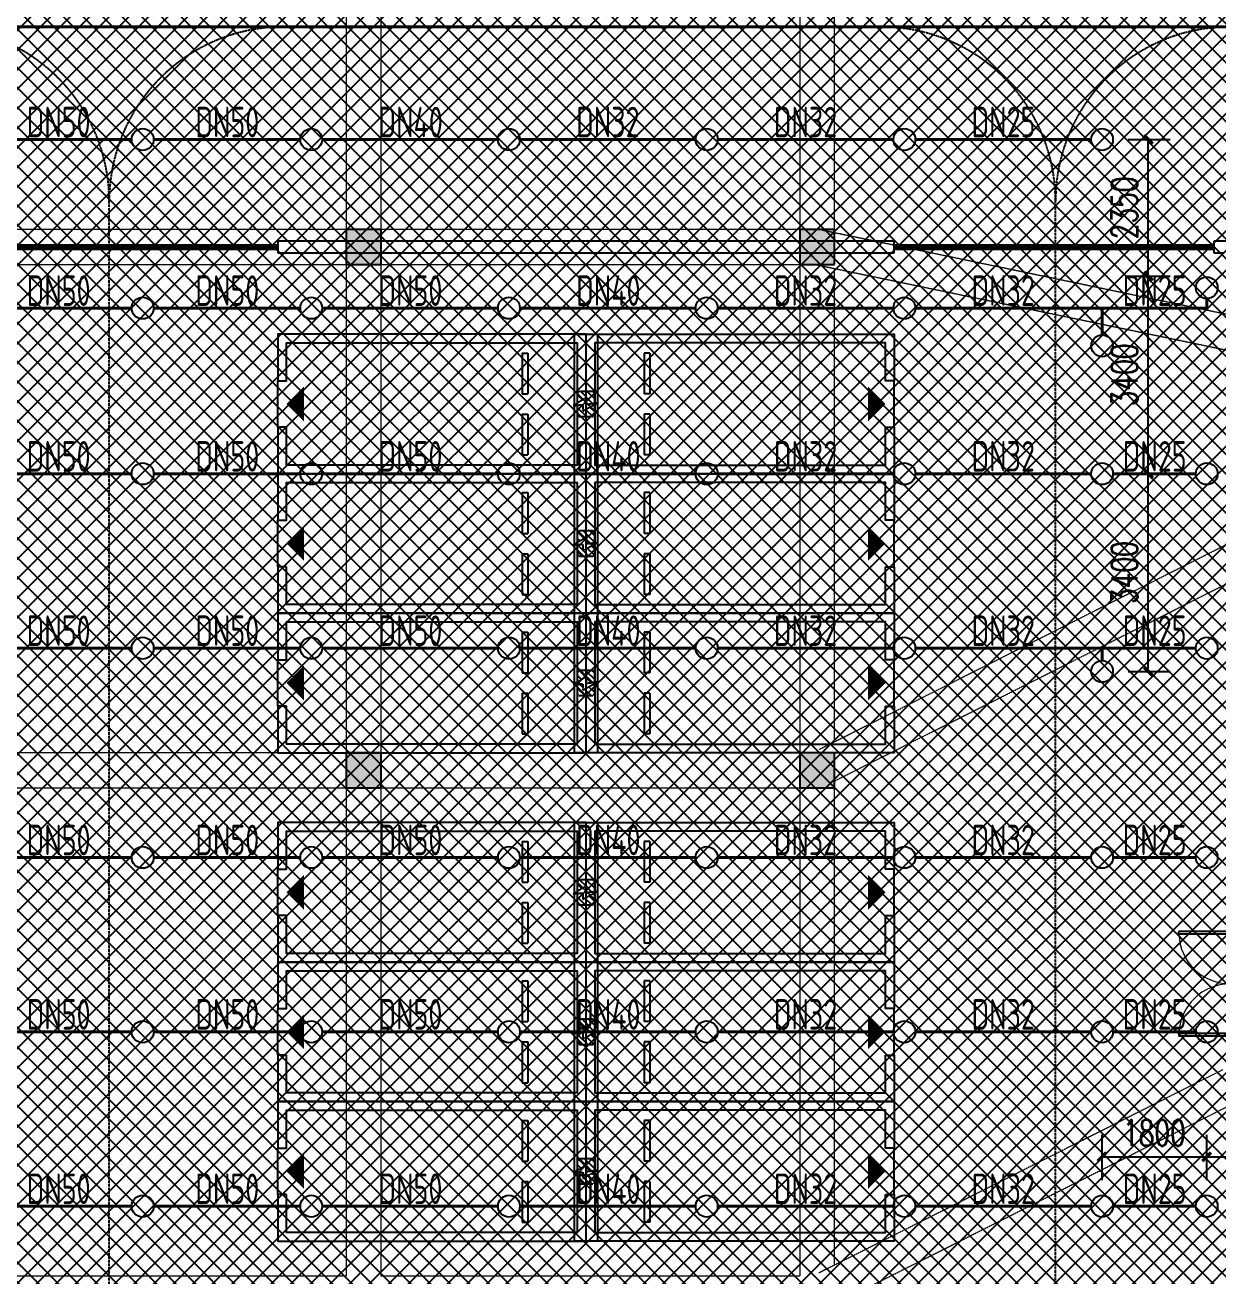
# Model space of a CAD drawing. Extents: x 6824721 to 16538177, y 2478193 to 6665639.
# Drawn here: x 8794641 to 8815158, y 2919001 to 2940521 of the extents above; entities that cross this region are included whole.
import ezdxf

# ---------------------------------------------------------------- set-up
doc = ezdxf.new("R2010")
doc.units = 0
doc.header["$LTSCALE"] = 10
doc.linetypes.add('__DASH', pattern=[0.35, 0.25, -0.1])
doc.linetypes.add('DASH', pattern=[0.35, 0.25, -0.1])
for name, color, linetype in [('0-wo', 8, 'Continuous'), ('00-停车位', 67, 'Continuous'), ('A-PUB_HATCH', 8, 'Continuous'), ('car', 252, 'Continuous'), ('PUB_HATCH', 8, 'Continuous'), ('S-梁-虚线', 4, 'DASH'), ('W-EQUIP_喷头', 7, 'Continuous'), ('W-PIPE-喷淋', 6, 'Continuous'), ('W-PIPE-喷淋中', 6, 'Continuous'), ('W-TEXT_喷淋', 7, 'Continuous'), ('W-TWT_DIM', 3, 'Continuous')]:
    doc.layers.add(name, color=color, linetype=linetype)
doc.layers.add('钢梁', color=141, linetype='Continuous', lineweight=18)
doc.styles.add('8B2_02', font='tssdeng.shx', dxfattribs={"width": 0.7, "bigfont": 'TSSDCHN.shx'})
doc.styles.add('_TCH_DIM_T3', font='SIMPLEX', dxfattribs={"width": 0.705882, "bigfont": 'GBCBIG'})
doc.dimstyles.new('_TWT_ARCH&&150', dxfattribs={"dimtxt": 446.25, "dimasz": 150, "dimexe": 375, "dimexo": 450, "dimgap": 189.375, "dimtad": 1, "dimdec": 0, "dimzin": 0, "dimdsep": 46, "dimtxsty": '_TCH_DIM_T3', "dimblk": 'ARCHTICK', "dimcen": 0.09, "dimclrt": 7, "dimazin": 2, "dimtfac": 1, "dimtdec": 0, "dimtix": 1, "dimtmove": 2, "dimatfit": 3, "dimfxl": 0, "dimtolj": 1, "dimtzin": 0, "dimarcsym": 0})

# ---------------------------------------------------------------- blocks, each defined once
blk = doc.blocks.new('车位2400x5300')
at = {"layer": '00-停车位', "color": 251}
for p, q in [((-875, -1000), (-175, -1000)), ((-875, -1100), (-875, -1000)), ((-175, -1100), (-175, -1000)), ((175, -1000), (875, -1000)), ((175, -1100), (175, -1000)), ((875, -1100), (875, -1000)), ((-875, -1100), (-175, -1100)), ((175, -1100), (875, -1100)), ((400, -5300), (-400, -5300))]:
    blk.add_line(p, q, dxfattribs=at)
blk.add_lwpolyline([(400, -5150), (400, -5300), (1200, -5300), (1200, 0), (-1200, 0), (-1200, -5300), (-400, -5300), (-400, -5150), (-1050, -5150), (-1050, -150), (1050, -150), (1050, -5150), (400, -5150)], dxfattribs=at)
blk.add_lwpolyline([(0, -5150, 0, 600, 0), (0, -4850, 600, 600, 0)], format="xyseb", dxfattribs=at)
blk = doc.blocks.new('A$C2EF10B80')
at = {"layer": 'A-PUB_HATCH'}
h = blk.add_hatch(dxfattribs=at)
h.set_pattern_fill('ANSI31', color=256, scale=50, angle=-16.4434)
h.set_pattern_definition([(45, (6188.46, 7099.97), (-56.1266, 56.1266), [])])
h.paths.add_polyline_path([(-983, -100, 0.414214), (-1033, -50), (-1184, -50), (-1091, -207), (-1210, -207), (-1204, -250), (-983, -250)])
h.paths.add_polyline_path([(-983, -250), (-1204, -250), (-1190, -350), (-1033, -350, 0.414213), (-983, -300)])
h.paths.add_polyline_path([(-1262, -250), (-1417, -250), (-1417, -300, 0.414215), (-1367, -350), (-1207, -350)])
h.paths.add_polyline_path([(-1221, -50), (-1367, -50, 0.414214), (-1417, -100), (-1417, -250), (-1262, -250), (-1320, -146), (-1212, -146)])
at = {"layer": 'car', "linetype": 'DASH', "ltscale": 0.5}
blk.add_line((-1367, -350), (-1033, -350), dxfattribs=at)
at = {"layer": 'car', "linetype": 'DASH'}
blk.add_lwpolyline([(-2400, 0), (0, 0), (0, -400), (-2400, -400)], close=True, dxfattribs=at)
at = {"layer": 'car', "linetype": 'DASH', "ltscale": 0.5}
blk.add_lwpolyline([(-1320, -146), (-1185, -390), (-1210, -207), (-1091, -207), (-1227, 23), (-1212, -146)], close=True, dxfattribs=at)
for points in [[(-1367, -50, 0.414214), (-1417, -100), (-1417, -300)], [(-1033, -350, 0.414214), (-983, -300), (-983, -100, 0.414214), (-1033, -50), (-1367, -50)]]:
    blk.add_lwpolyline(points, format="xyb", dxfattribs=at)
at = {"layer": 'car', "linetype": 'DASH'}
blk.add_arc((-1367, -300), 50, 180, 270, dxfattribs=at)
blk = doc.blocks.new('A$C77CA03F4')
at = {"rotation": 16.44344089606073}
for p in [(6792, 2422), (4490, 1742), (2189, 1063)]:
    blk.add_blockref('A$C2EF10B80', p, dxfattribs=at)
blk = doc.blocks.new('_FZH')
blk.add_lwpolyline([(-0.5, -0.5), (0.5, -0.5), (0.5, 0.5), (-0.5, 0.5)], close=True)
at = {"layer": 'PUB_HATCH'}
blk.add_solid([(-0.5, -0.5), (0.5, -0.5), (-0.5, 0.5), (0.5, 0.5)], dxfattribs=at)
blk = doc.blocks.new('$DorLib2D$00000213')
at = {"color": 0, "linetype": 'DASH', "const_width": 0.02}
blk.add_lwpolyline([(0.5, 0), (-0.5, 0)], dxfattribs=at)
blk = doc.blocks.new('$DorLib2D$00000002')
for p, q in [((-0.5, 0), (-0.5, 0.4875)), ((-0.475, 0.4875), (-0.5, 0.4875)), ((-0.475, 0), (-0.475, 0.4875)), ((0.475, 0), (0.475, 0.4875)), ((0.475, 0.4875), (0.5, 0.4875)), ((0.5, 0), (0.5, 0.4875)), ((-0.5, 0), (-0.475, 0)), ((0.5, 0), (0.475, 0))]:
    blk.add_line(p, q)
at = {"lineweight": 13}
for centre, start, end in [((-0.4875, 0), 0, 88.53072), ((0.4875, 0), 91.46928, 180)]:
    blk.add_arc(centre, 0.4875, start, end, dxfattribs=at)
blk = doc.blocks.new('LIANGMOBAN')
at = {"layer": 'S-梁-虚线', "color": 8, "lineweight": 18}
for p, q in [((1930691, 229878), (1930691, 223028)), ((1931291, 223028), (1931291, 229878)), ((1938491, 229878), (1938491, 223028)), ((1939091, 223028), (1939091, 229878)), ((1930691, 223028), (1923491, 223028)), ((1938491, 223028), (1931291, 223028)), ((1946272, 221478), (1938883, 223016)), ((1923491, 222428), (1930691, 222428)), ((1930691, 222428), (1930691, 214028)), ((1931291, 214028), (1931291, 222428)), ((1931291, 222428), (1938491, 222428)), ((1938491, 222428), (1938491, 214028)), ((1938760, 222428), (1945941, 220934)), ((1939091, 214215), (1939091, 222360)), ((1945791, 217588), (1938822, 214080)), ((1939091, 213544), (1946015, 217028)), ((1930691, 214028), (1923491, 214028)), ((1938491, 214028), (1931291, 214028)), ((1923491, 213428), (1930691, 213428)), ((1930691, 213428), (1930691, 205028)), ((1931291, 205028), (1931291, 213428)), ((1931291, 213428), (1938491, 213428)), ((1938491, 213428), (1938491, 205028)), ((1939091, 205215), (1939091, 213428)), ((1945766, 208575), (1938822, 205080)), ((1939091, 204544), (1945965, 208003)), ((1930691, 205028), (1923491, 205028)), ((1938491, 205028), (1931291, 205028))]:
    blk.add_line(p, q, dxfattribs=at)
blk = doc.blocks.new('_ArchTick')
at = {"color": 0, "linetype": 'ByBlock', "const_width": 0.4}
blk.add_lwpolyline([(-0.5, -0.5), (0.5, 0.5)], dxfattribs=at)
blk = doc.blocks.new('*D660')
at = {"layer": 'Defpoints', "color": 0, "transparency": 16777216}
for p in [(8814964, 2921052), (8813164, 2920201), (8814964, 2920201)]:
    blk.add_point(p, dxfattribs=at)
at = {"layer": 'W-TWT_DIM', "color": 0, "lineweight": -2, "transparency": 16777216}
for p, q in [((8813164, 2920651), (8813164, 2921427)), ((8814964, 2920651), (8814964, 2921427)), ((8813164, 2921052), (8814964, 2921052))]:
    blk.add_line(p, q, dxfattribs=at)
at = {"layer": 'W-TWT_DIM', "color": 0, "lineweight": -2, "transparency": 16777216, "xscale": 150, "yscale": 150, "zscale": 150, "rotation": 180}
blk.add_blockref('_ArchTick', (8813164, 2921052), dxfattribs=at)
at = {"layer": 'W-TWT_DIM', "color": 0, "lineweight": -2, "transparency": 16777216, "xscale": 150, "yscale": 150, "zscale": 150}
blk.add_blockref('_ArchTick', (8814964, 2921052), dxfattribs=at)
at = {"layer": 'W-TWT_DIM', "color": 7, "transparency": 16777216, "insert": (8814064, 2921464), "char_height": 446.2, "attachment_point": 5, "style": '_TCH_DIM_T3'}
blk.add_mtext('\\A1;1800', dxfattribs=at)
blk = doc.blocks.new('*D661')
at = {"layer": 'Defpoints', "color": 0, "transparency": 16777216}
for p in [(8815464, 2921052), (8814964, 2920201), (8815464, 2920201)]:
    blk.add_point(p, dxfattribs=at)
at = {"layer": 'W-TWT_DIM', "color": 0, "lineweight": -2, "transparency": 16777216}
for p, q in [((8814964, 2920651), (8814964, 2921427)), ((8815464, 2920651), (8815464, 2921427)), ((8814964, 2921052), (8815464, 2921052))]:
    blk.add_line(p, q, dxfattribs=at)
at = {"layer": 'W-TWT_DIM', "color": 0, "lineweight": -2, "transparency": 16777216, "xscale": 150, "yscale": 150, "zscale": 150, "rotation": 180}
blk.add_blockref('_ArchTick', (8814964, 2921052), dxfattribs=at)
at = {"layer": 'W-TWT_DIM', "color": 0, "lineweight": -2, "transparency": 16777216, "xscale": 150, "yscale": 150, "zscale": 150}
blk.add_blockref('_ArchTick', (8815464, 2921052), dxfattribs=at)
at = {"layer": 'W-TWT_DIM', "color": 7, "transparency": 16777216, "insert": (8816019, 2921464), "char_height": 446.2, "attachment_point": 5, "style": '_TCH_DIM_T3'}
blk.add_mtext('\\A1;500', dxfattribs=at)
blk = doc.blocks.new('*D739')
at = {"layer": 'Defpoints', "color": 0, "transparency": 16777216}
for p in [(8813164, 2932801), (8813960, 2932801), (8813164, 2929401)]:
    blk.add_point(p, dxfattribs=at)
at = {"layer": 'W-TWT_DIM', "color": 0, "lineweight": -2, "transparency": 16777216}
for p, q in [((8813614, 2932801), (8814335, 2932801)), ((8813960, 2929401), (8813960, 2932801)), ((8813614, 2929401), (8814335, 2929401))]:
    blk.add_line(p, q, dxfattribs=at)
at = {"layer": 'W-TWT_DIM', "color": 0, "lineweight": -2, "transparency": 16777216, "xscale": 150, "yscale": 150, "zscale": 150}
for p, rotation in [((8813960, 2932801), 90), ((8813960, 2929401), 270)]:
    blk.add_blockref('_ArchTick', p, dxfattribs=dict(at, rotation=rotation))
at = {"layer": 'W-TWT_DIM', "color": 7, "transparency": 16777216, "insert": (8813548, 2931101), "char_height": 446.2, "attachment_point": 5, "rotation": 90, "style": '_TCH_DIM_T3'}
blk.add_mtext('\\A1;3400', dxfattribs=at)
blk = doc.blocks.new('*D740')
at = {"layer": 'Defpoints', "color": 0, "transparency": 16777216}
for p in [(8813164, 2936201), (8813960, 2936201), (8813164, 2932801)]:
    blk.add_point(p, dxfattribs=at)
at = {"layer": 'W-TWT_DIM', "color": 0, "lineweight": -2, "transparency": 16777216}
for p, q in [((8813614, 2936201), (8814335, 2936201)), ((8813960, 2932801), (8813960, 2936201)), ((8813614, 2932801), (8814335, 2932801))]:
    blk.add_line(p, q, dxfattribs=at)
at = {"layer": 'W-TWT_DIM', "color": 0, "lineweight": -2, "transparency": 16777216, "xscale": 150, "yscale": 150, "zscale": 150}
for p, rotation in [((8813960, 2936201), 90), ((8813960, 2932801), 270)]:
    blk.add_blockref('_ArchTick', p, dxfattribs=dict(at, rotation=rotation))
at = {"layer": 'W-TWT_DIM', "color": 7, "transparency": 16777216, "insert": (8813548, 2934501), "char_height": 446.2, "attachment_point": 5, "rotation": 90, "style": '_TCH_DIM_T3'}
blk.add_mtext('\\A1;3400', dxfattribs=at)
blk = doc.blocks.new('*D741')
at = {"layer": 'Defpoints', "color": 0, "transparency": 16777216}
for p in [(8813164, 2938551), (8813960, 2938551), (8813164, 2936201)]:
    blk.add_point(p, dxfattribs=at)
at = {"layer": 'W-TWT_DIM', "color": 0, "lineweight": -2, "transparency": 16777216}
for p, q in [((8813614, 2938551), (8814335, 2938551)), ((8813960, 2936201), (8813960, 2938551)), ((8813614, 2936201), (8814335, 2936201))]:
    blk.add_line(p, q, dxfattribs=at)
at = {"layer": 'W-TWT_DIM', "color": 0, "lineweight": -2, "transparency": 16777216, "xscale": 150, "yscale": 150, "zscale": 150}
for p, rotation in [((8813960, 2938551), 90), ((8813960, 2936201), 270)]:
    blk.add_blockref('_ArchTick', p, dxfattribs=dict(at, rotation=rotation))
at = {"layer": 'W-TWT_DIM', "color": 7, "transparency": 16777216, "insert": (8813548, 2937376), "char_height": 446.2, "attachment_point": 5, "rotation": 90, "style": '_TCH_DIM_T3'}
blk.add_mtext('\\A1;2350', dxfattribs=at)
blk = doc.blocks.new('$TwtSys$00000125')
blk.add_circle((0, 0, 0), 1)

msp = doc.modelspace()

# ---------------------------------------------------------------- hatches: boundary and pattern name
h = msp.add_hatch()
h.set_pattern_fill('ANSI37', color=8, scale=150)
h.set_pattern_definition([(45, (8303016.86, 2710265.2), (-168.3798, 168.3798), []), (135, (8303016.86, 2710265.2), (-168.3798, -168.3798), [])])
h.paths.add_polyline_path([(8824414.1, 2949451.5), (8824414.1, 2935151.5), (8842714.1, 2935151.5), (8842714.1, 2879526.5), (8827964.1, 2879526.5), (8827964.1, 2881476.5), (8830839.1, 2881476.5), (8830939.1, 2886876.5), (8804334.6, 2886876.5), (8804142.3, 2820149.7), (8833564.1, 2820152.3), (8833564.1, 2817714.5), (8841204.8, 2810768), (8839163.9, 2808501.4), (8843102.6, 2804955), (8820829.2, 2780217.9), (8820829.2, 2770055.4), (8785124.6, 2730401.5), (8708264.1, 2730401.5), (8708264.1, 2736351.5), (8695014.1, 2750701.5), (8695014.1, 2775001.5), (8703014.1, 2775002.8), (8703014.1, 2949451.5), (8712039.3, 2949451.5)])
at = {"layer": 'W-PIPE-喷淋中'}
for points in [[(8814964.1, 2935651.5), (8814964.1, 2935625.2), (8814990.3, 2935625.2)], [(8814964.1, 2935651.5), (8814990.3, 2935651.5), (8814990.3, 2935625.2)]]:
    msp.add_hatch(color=256, dxfattribs=at).paths.add_polyline_path(points)

# ---------------------------------------------------------------- linework, layer by layer
at = {"layer": '0-wo', "color": 8}
for p, q in [((8809589.1, 2936801.5), (8798989.1, 2936801.5)), ((8798989.1, 2936801.5), (8798989.1, 2936601.5)), ((8809589.1, 2936601.5), (8809589.1, 2936801.5)), ((8815464.1, 2936801.5), (8815089.1, 2936801.5)), ((8815089.1, 2936801.5), (8815089.1, 2936601.5)), ((8798989.1, 2936601.5), (8809589.1, 2936601.5)), ((8815089.1, 2936601.5), (8815264.1, 2936601.5))]:
    msp.add_line(p, q, dxfattribs=at)
at = {"layer": '0-wo', "color": 8, "linetype": '__DASH', "ltscale": 1.5}
for points in [[(8880089.1, 2937489), (8880089.1, 2892651.5, 0.4142136), (8883089.1, 2889651.5), (8894639.1, 2889651.5, 0.4142136), (8897639.1, 2892651.5), (8897639.1, 2937489, 0.4142136), (8894639.1, 2940489), (8714789.1, 2940489, 0.4142136), (8711789.1, 2937489), (8711789.1, 2879751.5, 0.4142136), (8714789.1, 2876751.5), (8724989.1, 2876751.5)], [(8793089.1, 2940489, -0.4142136), (8796089.1, 2937489)], [(8799089.1, 2940489, 0.4142136), (8796089.1, 2937489)], [(8809363.6, 2940489, -0.4142136), (8812363.6, 2937489)], [(8815363.6, 2940489, 0.4142136), (8812363.6, 2937489)]]:
    msp.add_lwpolyline(points, format="xyb", dxfattribs=at)
for points in [[(8796089.1, 2756433.4), (8796089.1, 2937489)], [(8812363.6, 2918601.5), (8812363.6, 2937489)]]:
    msp.add_lwpolyline(points, dxfattribs=at)
at = {"layer": 'W-PIPE-喷淋', "ltscale": 1.5, "const_width": 52.5}
msp.add_lwpolyline([(8813164.1, 2935189), (8813164.1, 2935651.5)], dxfattribs=at)
at = {"layer": 'W-PIPE-喷淋中', "ltscale": 1.5, "const_width": 52.5}
for points in [[(8816564.1, 2940489), (8791323.9, 2940489)], [(8793951.6, 2938551.5), (8796476.6, 2938551.5)], [(8796851.6, 2938551.5), (8799376.6, 2938551.5)], [(8799751.6, 2938551.5), (8802776.6, 2938551.5)], [(8803151.6, 2938551.5), (8806176.6, 2938551.5)], [(8806551.6, 2938551.5), (8809576.6, 2938551.5)], [(8809951.6, 2938551.5), (8812976.6, 2938551.5)], [(8793951.6, 2935651.5), (8796476.6, 2935651.5)], [(8796851.6, 2935651.5), (8799376.6, 2935651.5)], [(8799751.6, 2935651.5), (8802776.6, 2935651.5)], [(8803151.6, 2935651.5), (8806176.6, 2935651.5)], [(8806551.6, 2935651.5), (8809576.6, 2935651.5)], [(8809951.6, 2935651.5), (8813164.1, 2935651.5)], [(8813164.1, 2935651.5), (8814964.1, 2935651.5)], [(8814964.1, 2935814), (8814964.1, 2935651.5)], [(8793951.6, 2932801.5), (8796476.6, 2932801.5)], [(8796851.6, 2932801.5), (8799376.6, 2932801.5)], [(8799751.6, 2932801.5), (8802776.6, 2932801.5)], [(8803151.6, 2932801.5), (8806176.6, 2932801.5)], [(8806551.6, 2932801.5), (8809576.6, 2932801.5)], [(8809951.6, 2932801.5), (8812976.6, 2932801.5)], [(8813351.6, 2932801.5), (8814776.6, 2932801.5)], [(8793951.6, 2929801.5), (8796476.6, 2929801.5)], [(8796851.6, 2929801.5), (8799376.6, 2929801.5)], [(8799751.6, 2929801.5), (8802776.6, 2929801.5)], [(8803151.6, 2929801.5), (8806176.6, 2929801.5)], [(8806551.6, 2929801.5), (8809576.6, 2929801.5)], [(8809951.6, 2929801.5), (8813164.1, 2929801.5)], [(8813164.1, 2929589), (8813164.1, 2929801.5)], [(8813164.1, 2929801.5), (8814776.6, 2929801.5)], [(8793951.6, 2926201.5), (8796476.6, 2926201.5)], [(8796851.6, 2926201.5), (8799376.6, 2926201.5)], [(8799751.6, 2926201.5), (8802776.6, 2926201.5)], [(8803151.6, 2926201.5), (8806176.6, 2926201.5)], [(8806551.6, 2926201.5), (8809576.6, 2926201.5)], [(8809951.6, 2926201.5), (8812976.6, 2926201.5)], [(8813351.6, 2926201.5), (8814776.6, 2926201.5)], [(8793951.6, 2923201.5), (8796476.6, 2923201.5)], [(8796851.6, 2923201.5), (8799376.6, 2923201.5)], [(8799751.6, 2923201.5), (8802776.6, 2923201.5)], [(8803151.6, 2923201.5), (8806176.6, 2923201.5)], [(8806551.6, 2923201.5), (8809576.6, 2923201.5)], [(8809951.6, 2923201.5), (8812976.6, 2923201.5)], [(8813351.6, 2923201.5), (8814776.6, 2923201.5)], [(8793951.6, 2920201.5), (8796476.6, 2920201.5)], [(8796851.6, 2920201.5), (8799376.6, 2920201.5)], [(8799751.6, 2920201.5), (8802776.6, 2920201.5)], [(8803151.6, 2920201.5), (8806176.6, 2920201.5)], [(8806551.6, 2920201.5), (8809576.6, 2920201.5)], [(8809951.6, 2920201.5), (8812976.6, 2920201.5)], [(8813351.6, 2920201.5), (8814776.6, 2920201.5)]]:
    msp.add_lwpolyline(points, dxfattribs=at)

# ---------------------------------------------------------------- block references
at = {"layer": '0-wo', "color": 8}
for name, p, xscale, yscale, zscale, rotation in [('_FZH', (8800464.1, 2936701.5), 600, 600, 600, 90), ('_FZH', (8808264.1, 2936701.5), 600, 600, 600, 90), ('$DorLib2D$00000213', (8796239.1, 2936701.5), -5500, -5500, 200, 180), ('$DorLib2D$00000213', (8812339.1, 2936701.5), -5500, -5500, 200, 180), ('_FZH', (8800464.1, 2927701.5), 600, 600, 600, 90), ('_FZH', (8808264.1, 2927701.5), 600, 600, 600, 90), ('$DorLib2D$00000002', (8815364.1, 2924026.5), -1800, -1800, 200, 270)]:
    msp.add_blockref(name, p, dxfattribs=dict(at, xscale=xscale, yscale=yscale, zscale=zscale, rotation=rotation))
for name, p, rotation in [('A$C77CA03F4', (8804489.1, 2928001.5), 73.55655642770577), ('车位2400x5300', (8804289.1, 2934001.5), 270), ('车位2400x5300', (8804289.1, 2931601.5), 270), ('车位2400x5300', (8804289.1, 2929201.5), 270), ('A$C77CA03F4', (8804489.1, 2919601.5), 73.55655642770577), ('车位2400x5300', (8804289.1, 2925601.5), 270), ('车位2400x5300', (8804289.1, 2923201.5), 270), ('车位2400x5300', (8804289.1, 2920801.5), 270)]:
    msp.add_blockref(name, p, dxfattribs=dict(at, rotation=rotation))
at = {"layer": '0-wo', "color": 8, "xscale": -1}
for p, rotation in [((8804289.1, 2934001.5), 90), ((8804289.1, 2931601.5), 90), ((8804289.1, 2929201.5), 90), ((8804289.1, 2925601.5), 89.99999997177905), ((8804289.1, 2923201.5), 89.99999997177905), ((8804289.1, 2920801.5), 89.99999997177905)]:
    msp.add_blockref('车位2400x5300', p, dxfattribs=dict(at, rotation=rotation))
at = {"layer": 'W-EQUIP_喷头', "xscale": 187.5, "yscale": 187.5, "zscale": 187.5}
for p in [(8796664.1, 2938551.5), (8799564.1, 2938551.5), (8802964.1, 2938551.5), (8806364.1, 2938551.5), (8809764.1, 2938551.5), (8813164.1, 2938551.5), (8814964.1, 2936001.5), (8796664.1, 2935651.5), (8799564.1, 2935651.5), (8802964.1, 2935651.5), (8806364.1, 2935651.5), (8809764.1, 2935651.5), (8813164.1, 2935001.5), (8796664.1, 2932801.5), (8799564.1, 2932801.5), (8802964.1, 2932801.5), (8806364.1, 2932801.5), (8809764.1, 2932801.5), (8813164.1, 2932801.5), (8814964.1, 2932801.5), (8796664.1, 2929801.5), (8799564.1, 2929801.5), (8802964.1, 2929801.5), (8806364.1, 2929801.5), (8809764.1, 2929801.5), (8814964.1, 2929801.5), (8813164.1, 2929401.5), (8796664.1, 2926201.5), (8799564.1, 2926201.5), (8802964.1, 2926201.5), (8806364.1, 2926201.5), (8809764.1, 2926201.5), (8813164.1, 2926201.5), (8814964.1, 2926201.5), (8796664.1, 2923201.5), (8799564.1, 2923201.5), (8802964.1, 2923201.5), (8806364.1, 2923201.5), (8809764.1, 2923201.5), (8813164.1, 2923201.5), (8814964.1, 2923201.5), (8796664.1, 2920201.5), (8799564.1, 2920201.5), (8802964.1, 2920201.5), (8806364.1, 2920201.5), (8809764.1, 2920201.5), (8813164.1, 2920201.5), (8814964.1, 2920201.5)]:
    msp.add_blockref('$TwtSys$00000125', p, dxfattribs=at)
at = {"layer": '钢梁', "color": 6}
msp.add_blockref('LIANGMOBAN', (6869472.7, 2713973), dxfattribs=at)

# ---------------------------------------------------------------- texts
at = {"layer": 'W-TEXT_喷淋', "style": '8B2_02', "width": 0.7}
for s, p in [('DN50', (8794669.9, 2938589)), ('DN50', (8797569.9, 2938589)), ('DN40', (8800719.9, 2938589)), ('DN32', (8804119.9, 2938589)), ('DN32', (8807519.9, 2938589)), ('DN25', (8810919.9, 2938589)), ('DN50', (8794669.9, 2935689)), ('DN50', (8797569.9, 2935689)), ('DN50', (8800719.9, 2935689)), ('DN40', (8804119.9, 2935689)), ('DN32', (8807519.9, 2935689)), ('DN32', (8810919.9, 2935689)), ('DN25', (8813519.9, 2935689)), ('DN50', (8794669.9, 2932839)), ('DN50', (8797569.9, 2932839)), ('DN50', (8800719.9, 2932839)), ('DN40', (8804119.9, 2932839)), ('DN32', (8807519.9, 2932839)), ('DN32', (8810919.9, 2932839)), ('DN25', (8813519.9, 2932839)), ('DN50', (8794669.9, 2929839)), ('DN50', (8797569.9, 2929839)), ('DN50', (8800719.9, 2929839)), ('DN40', (8804119.9, 2929839)), ('DN32', (8807519.9, 2929839)), ('DN32', (8810919.9, 2929839)), ('DN25', (8813519.9, 2929839)), ('DN50', (8794669.9, 2926239)), ('DN50', (8797569.9, 2926239)), ('DN50', (8800719.9, 2926239)), ('DN40', (8804119.9, 2926239)), ('DN32', (8807519.9, 2926239)), ('DN32', (8810919.9, 2926239)), ('DN25', (8813519.9, 2926239)), ('DN50', (8794669.9, 2923239)), ('DN50', (8797569.9, 2923239)), ('DN50', (8800719.9, 2923239)), ('DN40', (8804119.9, 2923239)), ('DN32', (8807519.9, 2923239)), ('DN32', (8810919.9, 2923239)), ('DN25', (8813519.9, 2923239)), ('DN50', (8794669.9, 2920239)), ('DN50', (8797569.9, 2920239)), ('DN50', (8800719.9, 2920239)), ('DN40', (8804119.9, 2920239)), ('DN32', (8807519.9, 2920239)), ('DN32', (8810919.9, 2920239)), ('DN25', (8813519.9, 2920239))]:
    msp.add_text(s, height=525, dxfattribs=at).set_placement(p)

# ---------------------------------------------------------------- dimensions: what is measured, and where the dimension line sits
at = {"layer": 'W-TWT_DIM'}
for p1, p2, distance, picture, middle in [((8813164.1, 2936201.5), (8813164.1, 2938551.5), -796, '*D741', (8813547.6, 2937376.5)), ((8813164.1, 2932801.5), (8813164.1, 2936201.5), -796, '*D740', (8813547.6, 2934501.5)), ((8813164.1, 2929401.5), (8813164.1, 2932801.5), -796, '*D739', (8813547.6, 2931101.5)), ((8813164.1, 2920201.5), (8814964.1, 2920201.5), 850.1, '*D660', (8814064.1, 2921464.1))]:
    dim = msp.add_aligned_dim(p1=p1, p2=p2, distance=distance, dimstyle='_TWT_ARCH&&150', dxfattribs=at)
    dim.commit()
    dim.dimension.update_dxf_attribs({"geometry": picture, "text_midpoint": middle})
dim = msp.add_linear_dim(base=(8815464.1, 2921051.6), p1=(8814964.1, 2920201.5), p2=(8815464.1, 2920201.5), angle=0, dimstyle='_TWT_ARCH&&150', dxfattribs=at)
dim.commit()
dim.dimension.update_dxf_attribs({"geometry": '*D661', "text_midpoint": (8816019.1, 2921464.1), "dimtype": 129})

doc.saveas('drawing.dxf')
